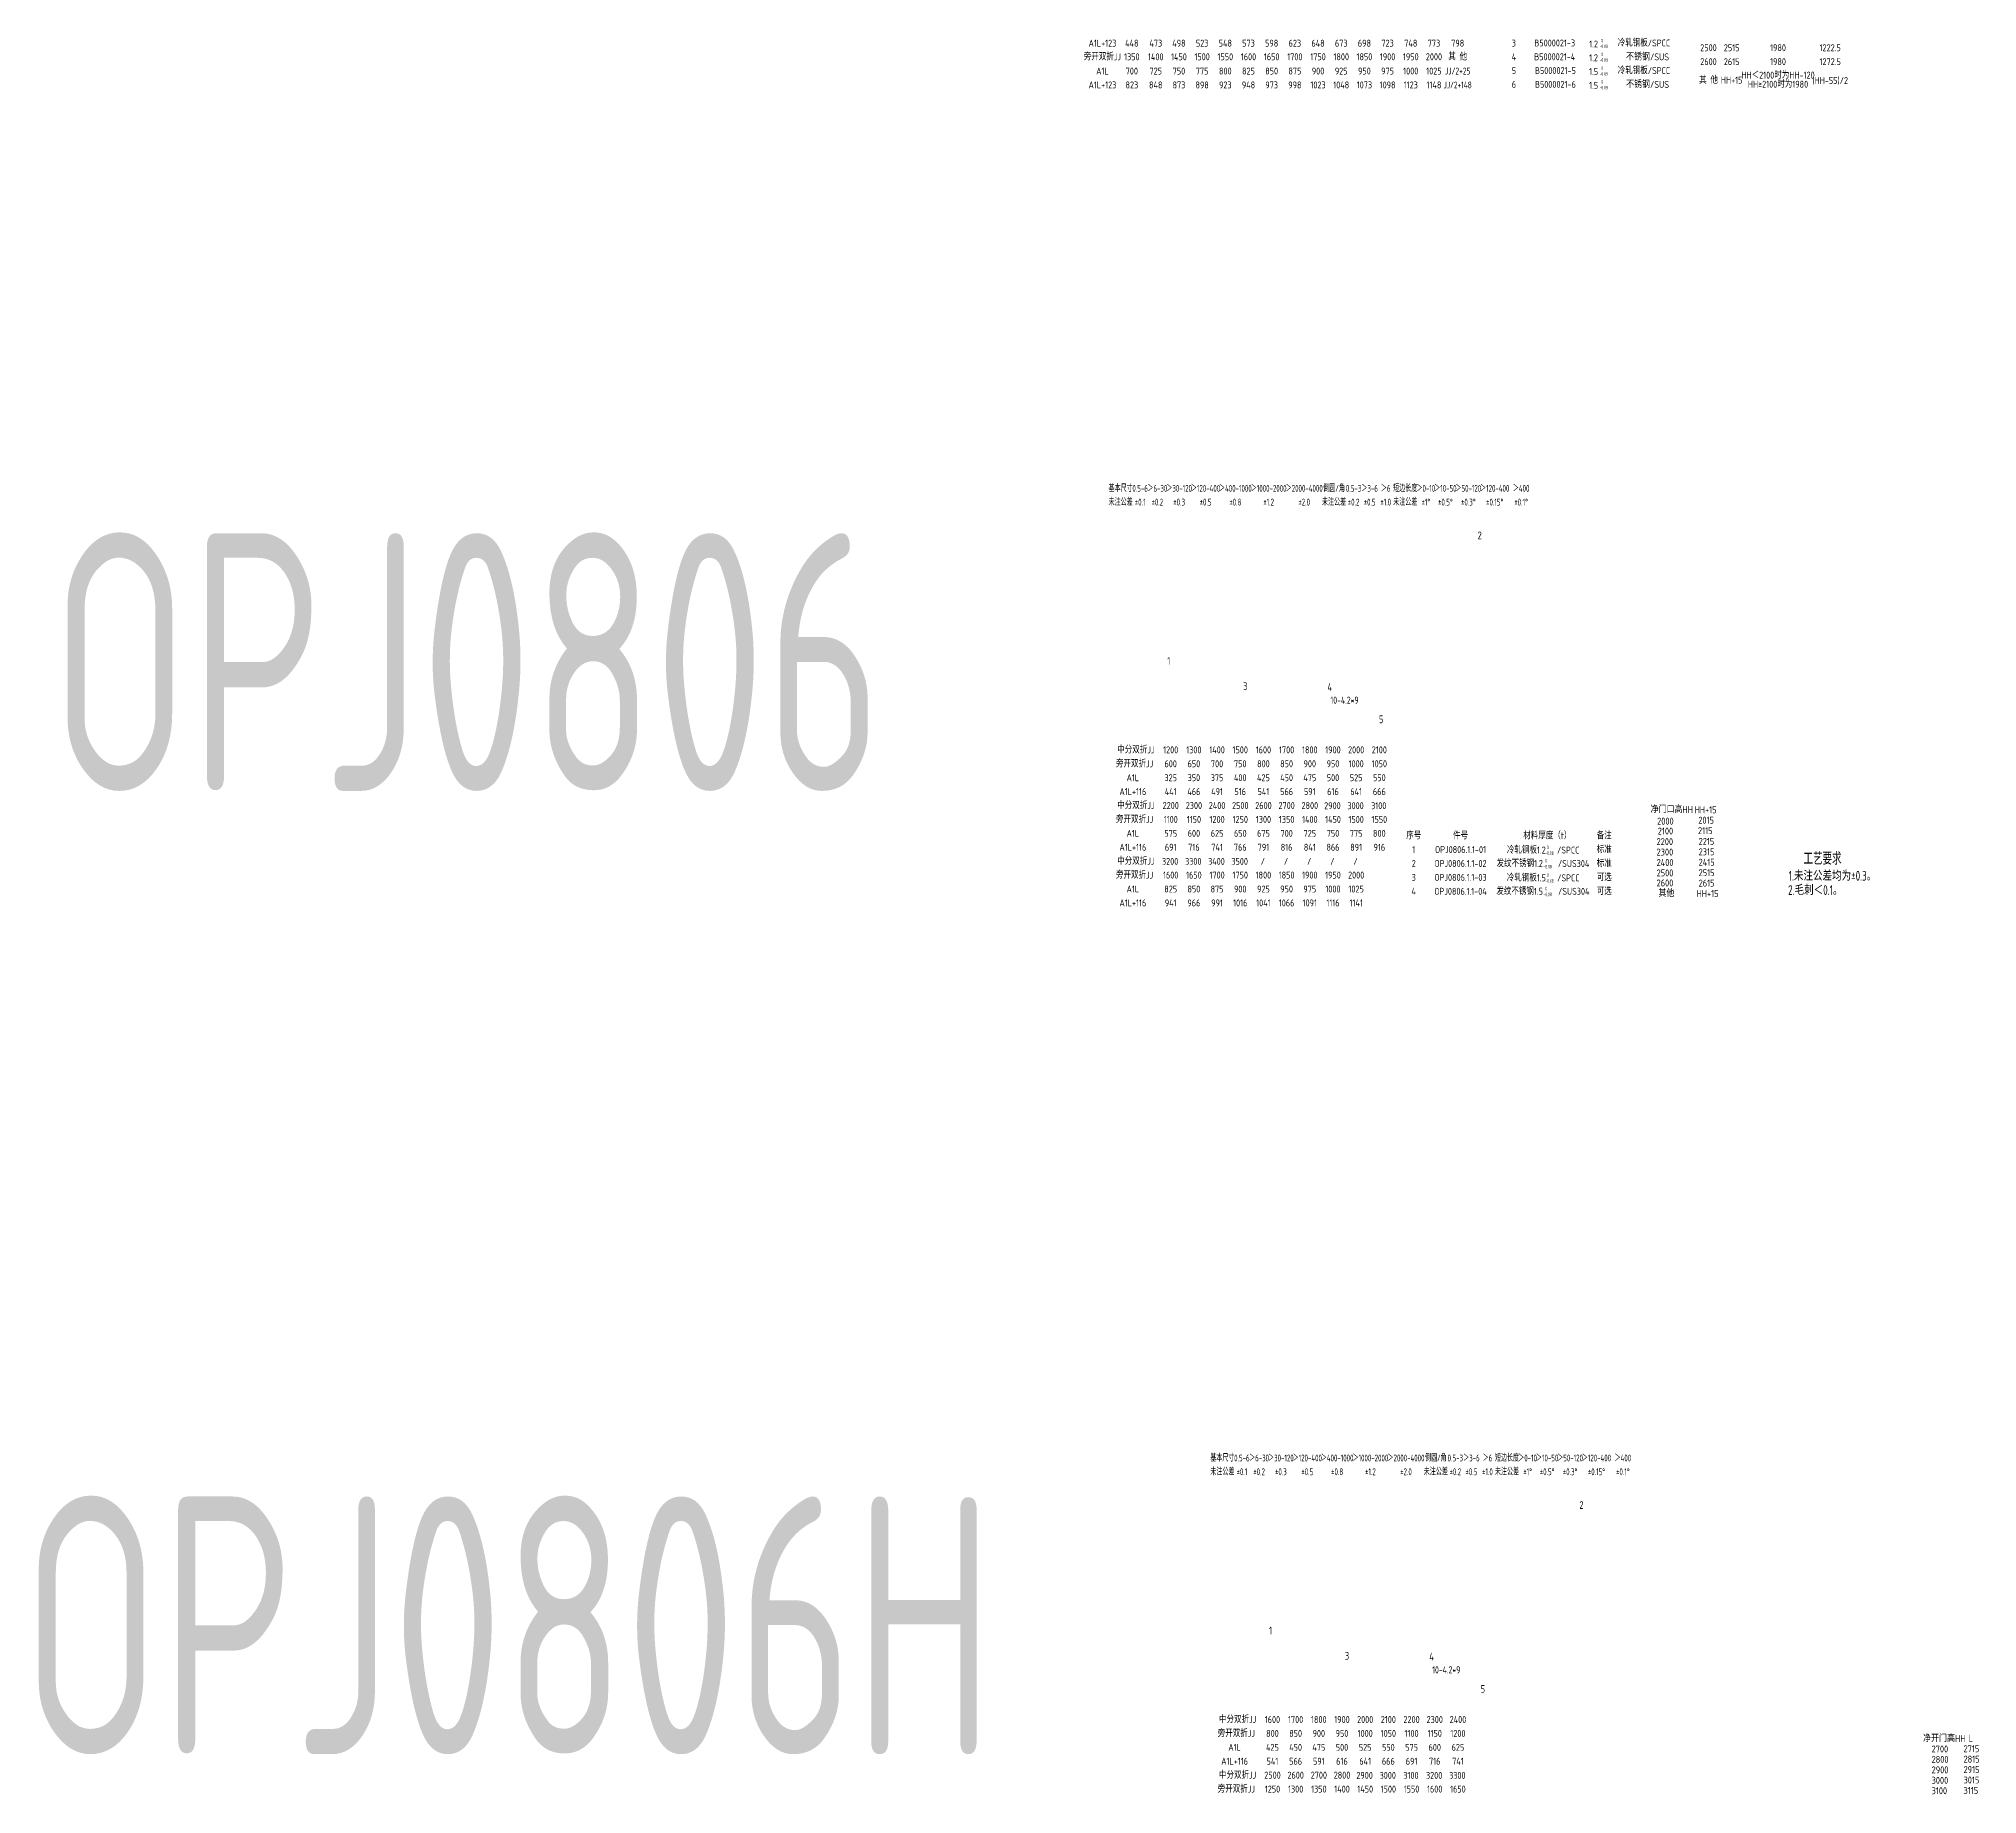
# Model space of a CAD drawing. Header units: inches. Extents: x 14216 to 120088, y -29410 to 23559.
# Drawn here: x 76304 to 83830, y -758 to 6055 of the extents above; entities that cross this region are included whole.
import ezdxf
from ezdxf.enums import TextEntityAlignment as Align

# ---------------------------------------------------------------- set-up
doc = ezdxf.new("R2010")
doc.units = ezdxf.units.IN
doc.header["$LTSCALE"] = 0.3
doc.header["$MEASUREMENT"] = 0
for name, color, linetype in [('2', 2, 'Continuous'), ('2细实线', 2, 'Continuous'), ('7', 4, 'Continuous')]:
    doc.layers.add(name, color=color, linetype=linetype)
doc.layers.add('粗实线', color=7, linetype='Continuous', lineweight=30)
doc.styles.add('HZ', font='isocp2.shx', dxfattribs={"width": 0.7, "bigfont": 'hztxt.shx'})

msp = doc.modelspace()

# ---------------------------------------------------------------- texts
at = {"layer": '2', "style": 'HZ'}
for s, height, width, p in [('A1L+123', 27, 0.8, (80433.528, 6037.53)), ('448', 27, 0.8, (80547.616, 6037.53)), ('473', 27, 0.8, (80640.528, 6037.53)), ('498', 27, 0.8, (80730.528, 6037.53)), ('523', 27, 0.8, (80820.528, 6037.53)), ('548', 27, 0.8, (80910.528, 6037.53)), ('573', 27, 0.8, (81000.528, 6037.53)), ('598', 27, 0.8, (81090.528, 6037.53)), ('623', 27, 0.8, (81180.528, 6037.53)), ('648', 27, 0.8, (81270.528, 6037.53)), ('673', 27, 0.8, (81360.528, 6037.53)), ('698', 27, 0.8, (81450.528, 6037.53)), ('723', 27, 0.8, (81540.528, 6037.53)), ('748', 27, 0.8, (81630.528, 6037.53)), ('773', 27, 0.8, (81720.528, 6037.53)), ('798', 27, 0.8, (81812.778, 6037.53)), ('2500', 27, 0.8, (82786.276, 6019.961)), ('2515', 27, 0.8, (82876.276, 6019.961)), ('1980', 27, 0.8, (83056.277, 6019.961)), ('1222.5', 27, 0.8, (83258.777, 6019.961)), ('旁开双折JJ', 27, 0.8, (80433.528, 5984.863)), ('1350', 27, 0.8, (80547.616, 5984.863)), ('1400', 27, 0.8, (80640.528, 5984.863)), ('1450', 27, 0.8, (80730.528, 5984.863)), ('1500', 27, 0.8, (80820.528, 5984.863)), ('1550', 27, 0.8, (80910.528, 5984.863)), ('1600', 27, 0.8, (81000.528, 5984.863)), ('1650', 27, 0.8, (81090.528, 5984.863)), ('1700', 27, 0.8, (81180.528, 5984.863)), ('1750', 27, 0.8, (81270.528, 5984.863)), ('1800', 27, 0.8, (81360.528, 5984.863)), ('1850', 27, 0.8, (81450.528, 5984.863)), ('1900', 27, 0.8, (81540.528, 5984.863)), ('1950', 27, 0.8, (81630.528, 5984.863)), ('2000', 27, 0.8, (81720.528, 5984.863)), ('其 他', 27, 0.8, (81812.778, 5984.863)), ('2600', 27, 0.8, (82786.276, 5965.961)), ('2615', 27, 0.8, (82876.276, 5965.961)), ('1980', 27, 0.8, (83056.277, 5965.961)), ('1272.5', 27, 0.8, (83258.777, 5965.961)), ('A1L+123', 27, 0.8, (80433.528, 5875.53)), ('A1L', 27, 0.8, (80433.528, 5929.53)), ('700', 27, 0.8, (80547.616, 5929.53)), ('823', 27, 0.8, (80547.616, 5875.53)), ('848', 27, 0.8, (80640.528, 5875.53)), ('725', 27, 0.8, (80640.528, 5929.53)), ('750', 27, 0.8, (80730.528, 5929.53)), ('873', 27, 0.8, (80730.528, 5875.53)), ('898', 27, 0.8, (80820.528, 5875.53)), ('775', 27, 0.8, (80820.528, 5929.53)), ('923', 27, 0.8, (80910.528, 5875.53)), ('800', 27, 0.8, (80910.528, 5929.53)), ('948', 27, 0.8, (81000.528, 5875.53)), ('825', 27, 0.8, (81000.528, 5929.53)), ('973', 27, 0.8, (81090.528, 5875.53)), ('850', 27, 0.8, (81090.528, 5929.53)), ('998', 27, 0.8, (81180.528, 5875.53)), ('875', 27, 0.8, (81180.528, 5929.53)), ('1023', 27, 0.8, (81270.528, 5875.53)), ('900', 27, 0.8, (81270.528, 5929.53)), ('1048', 27, 0.8, (81360.528, 5875.53)), ('925', 27, 0.8, (81360.528, 5929.53)), ('1073', 27, 0.8, (81450.528, 5875.53)), ('950', 27, 0.8, (81450.528, 5929.53)), ('1098', 27, 0.8, (81540.528, 5875.53)), ('975', 27, 0.8, (81540.528, 5929.53)), ('1000', 27, 0.8, (81630.528, 5929.53)), ('1123', 27, 0.8, (81630.528, 5875.53)), ('1025', 27, 0.8, (81720.528, 5929.53)), ('1148', 27, 0.8, (81720.528, 5875.53)), ('JJ/2+148', 26.5, 0.7, (81812.778, 5875.53)), ('JJ/2+25', 27, 0.7, (81812.778, 5929.53)), ('其 他', 27, 0.8, (82786.276, 5894.243)), ('HH+15', 27, 0.8, (82876.276, 5894.243)), ('HH＜2100时为HH-120', 27.00001, 0.8, (83056.277, 5913.52)), ('HH≥2100时为1980', 27.00001, 0.8, (83056.277, 5878.23)), ('(HH-55)/2', 27, 0.8, (83258.777, 5892.878)), ('序号', 27, 0.8, (81642.08, 2962.321)), ('件号', 27, 0.8, (81823.755, 2962.321)), ('材料厚度（t）', 27, 0.8, (82160.641, 2962.321)), ('备注', 27, 0.8, (82381.703, 2962.321)), ('2', 27, 0.8, (81642.08, 2854.321)), ('1', 27, 0.8, (81642.08, 2908.321)), ('OPJ0806.1.1-02', 27, 0.8, (81823.755, 2854.321)), ('OPJ0806.1.1-01', 27, 0.8, (81823.755, 2908.321)), ('发纹不锈钢1.2    /SUS304 ', 27, 0.8, (82150.974, 2854.321)), ('冷轧钢板1.2   /SPCC', 27, 0.8, (82144.459, 2906.382)), ('标准', 27, 0.8, (82381.703, 2908.321)), ('标准', 27, 0.8, (82381.703, 2854.321)), ('3', 27, 0.8, (81642.08, 2800.321)), ('OPJ0806.1.1-03', 27, 0.8, (81823.755, 2800.321)), ('冷轧钢板1.5   /SPCC', 27, 0.8, (82144.459, 2798.382)), ('可选', 27, 0.8, (82381.703, 2800.321)), ('4', 27, 0.8, (81642.08, 2746.321)), ('OPJ0806.1.1-04', 27, 0.8, (81823.755, 2746.321)), ('发纹不锈钢1.5    /SUS304 ', 27, 0.8, (82150.974, 2746.321)), ('可选', 27, 0.8, (82381.703, 2746.321))]:
    msp.add_text(s, height=height, dxfattribs=dict(at, width=width)).set_placement(p, align=Align.MIDDLE_CENTER)
at = {"layer": '2', "color": 2, "linetype": 'ByBlock', "style": 'HZ', "width": 0.8}
for s, p in [('3', (82022.528, 6024.426)), ('4', (82022.528, 5970.966)), ('5', (82022.528, 5917.506)), ('6', (82022.528, 5864.046))]:
    msp.add_text(s, height=27, dxfattribs=at).set_placement(p)
for s, p in [('B5000021-3', (82189.299, 6038.34)), ('1.2', (82340.28, 6034.45)), ('冷轧钢板/SPCC', (82535.706, 6038.34)), ('B5000021-4', (82189.299, 5984.88)), ('1.2', (82340.28, 5980.99)), ('冷轧钢板/SPCC', (82535.706, 5931.42)), ('B5000021-5', (82191.954, 5931.42)), ('B5000021-6', (82191.954, 5877.96)), ('1.5', (82340.28, 5927.53)), ('1.5', (82340.28, 5874.07))]:
    msp.add_text(s, height=27, dxfattribs=at).set_placement(p, align=Align.MIDDLE_CENTER)
at = {"layer": '2', "style": 'HZ', "width": 0.85}
for p in [(82466.374, 5970.932), (82466.374, 5864.012)]:
    msp.add_text('不锈钢/SUS', height=27, dxfattribs=at).set_placement(p)
at = {"layer": '2', "color": 4, "style": 'HZ', "width": 0.7}
for s, p in [('2', (81890.235, 4112.587)), ('1', (80685.376, 3625.259)), ('3', (80979.727, 3527.23)), ('4', (81307.476, 3524.092)), ('5', (81507.047, 3398.748)), ('2', (82285.239, 349.66)), ('1', (81080.38, -137.667)), ('3', (81374.731, -235.697)), ('4', (81702.48, -238.834)), ('5', (81902.051, -364.178))]:
    msp.add_text(s, height=30, dxfattribs=at).set_placement(p)
at = {"layer": '2', "color": 6, "style": 'HZ', "width": 0.75}
for s, p in [('1.未注公差均为±0.3。', (83097.596, 2787.488)), ('2.毛刺＜0.1。', (83095.45, 2732.093))]:
    msp.add_text(s, height=38, dxfattribs=at).set_placement(p)
at = {"layer": '2', "attachment_point": 1, "style": 'HZ'}
for insert, char_height in [((82363.769, 6054.302), 13.2828), ((82363.769, 6000.842), 13.2828), ((82363.769, 5947.382), 13.2828), ((82363.769, 5893.922), 13.2828), ((82145.343, 2871.796), 13.728), ((82152.566, 2924.233), 13.728), ((82152.566, 2816.233), 13.728), ((82145.343, 2763.796), 13.728)]:
    msp.add_mtext(' 0\\P-0.08', dxfattribs=dict(at, insert=insert, char_height=char_height))
at = {"layer": '2', "color": 6, "attachment_point": 5, "style": 'HZ'}
for s, insert, char_height in [('\\A1;OPJ0806', (77964.423, 3635.863), 1000), ('\\A1;10-4.2*9', (81373.321, 3487.848), 28), ('\\A1;OPJ0806H', (78124.577, -102.184), 1000), ('\\A1;10-4.2*9', (81768.325, -275.078), 28)]:
    msp.add_mtext(s, dxfattribs=dict(at, insert=insert, char_height=char_height))
at = {"layer": '2细实线', "linetype": 'ByBlock', "style": 'HZ', "width": 0.65}
for s, p in [('基本尺寸', (80504.14, 4310.085)), ('0.5-6', (80579.875, 4310.085)), ('＞6-30', (80646.7, 4310.085)), ('＞30-120', (80731.345, 4310.085)), ('＞120-400', (80833.81, 4310.085)), ('＞400-1000', (80949.64, 4310.085)), ('＞1000-2000', (81078.835, 4310.085)), ('＞2000-4000', (81216.94, 4310.085)), ('倒圆/角', (81332.77, 4310.085)), ('0.5-3', (81408.505, 4310.085)), ('＞3-6', (81470.875, 4310.085)), ('＞6', (81533.245, 4310.085)), ('短边长度', (81608.98, 4310.085)), ('＞0-10', (81689.17, 4310.085)), ('＞10-50', (81764.905, 4310.085)), ('＞50-120', (81854.005, 4310.085)), ('＞120-400', (81956.47, 4310.085)), ('＞400', (82058.935, 4310.085)), ('未注公差', (80504.14, 4256.625)), ('%%p0.1', (80579.875, 4256.625)), ('%%p0.2', (80646.7, 4256.625)), ('%%p0.3', (80731.345, 4256.625)), ('%%p0.5', (80833.81, 4256.625)), ('%%p0.8', (80949.64, 4256.625)), ('%%p1.2', (81078.835, 4256.625)), ('%%p2.0', (81216.94, 4256.625)), ('未注公差', (81332.77, 4256.625)), ('%%p0.2', (81408.505, 4256.625)), ('%%p0.5', (81470.875, 4256.625)), ('%%p1.0', (81533.245, 4256.625)), ('未注公差', (81608.98, 4256.625)), ('%%p1%%d', (81689.17, 4256.625)), ('%%p0.5%%d', (81764.905, 4256.625)), ('%%p0.3%%d', (81854.005, 4256.625)), ('%%p0.15%%d', (81956.47, 4256.625)), ('%%p0.1%%d', (82058.935, 4256.625)), ('基本尺寸', (80899.144, 547.158)), ('0.5-6', (80974.879, 547.158)), ('＞6-30', (81041.704, 547.158)), ('＞30-120', (81126.349, 547.158)), ('＞120-400', (81228.814, 547.158)), ('＞400-1000', (81344.644, 547.158)), ('＞1000-2000', (81473.839, 547.158)), ('＞2000-4000', (81611.944, 547.158)), ('倒圆/角', (81727.774, 547.158)), ('0.5-3', (81803.509, 547.158)), ('＞3-6', (81865.879, 547.158)), ('＞6', (81928.249, 547.158)), ('短边长度', (82003.984, 547.158)), ('＞0-10', (82084.174, 547.158)), ('＞10-50', (82159.909, 547.158)), ('＞50-120', (82249.009, 547.158)), ('＞120-400', (82351.474, 547.158)), ('＞400', (82453.939, 547.158)), ('未注公差', (80899.144, 493.698)), ('%%p0.1', (80974.879, 493.698)), ('%%p0.2', (81041.704, 493.698)), ('%%p0.3', (81126.349, 493.698)), ('%%p0.5', (81228.814, 493.698)), ('%%p0.8', (81344.644, 493.698)), ('%%p1.2', (81473.839, 493.698)), ('%%p2.0', (81611.944, 493.698)), ('未注公差', (81727.774, 493.698)), ('%%p0.2', (81803.509, 493.698)), ('%%p0.5', (81865.879, 493.698)), ('%%p1.0', (81928.249, 493.698)), ('未注公差', (82003.984, 493.698)), ('%%p1%%d', (82084.174, 493.698)), ('%%p0.5%%d', (82159.909, 493.698)), ('%%p0.3%%d', (82249.009, 493.698)), ('%%p0.15%%d', (82351.474, 493.698)), ('%%p0.1%%d', (82453.939, 493.698))]:
    msp.add_text(s, height=26.73, dxfattribs=at).set_placement(p, align=Align.MIDDLE_CENTER)
at = {"layer": '2细实线', "style": 'HZ', "width": 0.8}
for s, p in [('中分双折JJ', (80563.191, 3295.208)), ('旁开双折JJ', (80558.2, 3241.208)), ('1200', (80698.484, 3295.208)), ('600', (80698.484, 3241.208)), ('1300', (80788.484, 3295.208)), ('650', (80788.484, 3241.208)), ('1400', (80878.484, 3295.208)), ('700', (80878.484, 3241.208)), ('1500', (80968.483, 3295.208)), ('750', (80968.483, 3241.208)), ('1600', (81058.483, 3295.208)), ('800', (81058.483, 3241.208)), ('1700', (81148.483, 3295.208)), ('850', (81148.483, 3241.208)), ('1800', (81238.483, 3295.208)), ('900', (81238.483, 3241.208)), ('1900', (81328.483, 3295.208)), ('950', (81328.483, 3241.208)), ('2000', (81418.483, 3295.208)), ('1000', (81418.483, 3241.208)), ('1050', (81508.483, 3241.208)), ('2100', (81508.483, 3295.208)), ('A1L', (80551.547, 3187.208)), ('325', (80698.484, 3187.208)), ('350', (80788.484, 3187.208)), ('375', (80878.484, 3187.208)), ('400', (80968.483, 3187.208)), ('425', (81058.483, 3187.208)), ('450', (81148.483, 3187.208)), ('475', (81238.483, 3187.208)), ('500', (81328.483, 3187.208)), ('525', (81418.483, 3187.208)), ('550', (81508.483, 3187.208)), ('A1L+116', (80551.547, 3133.208)), ('中分双折JJ', (80563.191, 3079.208)), ('2200', (80698.64, 3079.208)), ('441', (80698.484, 3133.208)), ('2300', (80788.64, 3079.208)), ('466', (80788.484, 3133.208)), ('2400', (80878.64, 3079.208)), ('491', (80878.484, 3133.208)), ('2500', (80968.64, 3079.208)), ('516', (80968.483, 3133.208)), ('2600', (81058.64, 3079.208)), ('541', (81058.483, 3133.208)), ('2700', (81148.639, 3079.208)), ('566', (81148.483, 3133.208)), ('2800', (81238.639, 3079.208)), ('591', (81238.483, 3133.208)), ('2900', (81326.328, 3078.458)), ('616', (81328.483, 3133.208)), ('3000', (81416.172, 3078.458)), ('641', (81418.483, 3133.208)), ('3100', (81506.171, 3078.458)), ('666', (81508.483, 3133.208)), ('旁开双折JJ', (80558.2, 3025.208)), ('1100', (80698.64, 3025.208)), ('1150', (80788.64, 3025.208)), ('1200', (80878.64, 3025.208)), ('1250', (80968.64, 3025.208)), ('1300', (81058.64, 3025.208)), ('1350', (81148.639, 3025.208)), ('1400', (81238.639, 3025.208)), ('1450', (81328.639, 3025.208)), ('1500', (81418.483, 3025.208)), ('1550', (81508.483, 3025.208)), ('A1L', (80551.547, 2971.209)), ('575', (80698.64, 2971.209)), ('600', (80788.64, 2971.209)), ('625', (80878.64, 2971.209)), ('650', (80968.64, 2971.209)), ('675', (81058.64, 2971.209)), ('700', (81148.639, 2971.209)), ('725', (81238.639, 2971.209)), ('750', (81328.639, 2971.209)), ('775', (81418.483, 2971.209)), ('800', (81508.483, 2971.209)), ('A1L+116', (80551.547, 2917.209)), ('中分双折JJ', (80563.191, 2863.209)), ('3200', (80696.172, 2862.458)), ('691', (80698.484, 2917.209)), ('3300', (80786.172, 2862.458)), ('716', (80788.484, 2917.209)), ('3400', (80876.172, 2862.458)), ('741', (80878.484, 2917.209)), ('3500', (80966.172, 2862.458)), ('766', (80968.483, 2917.209)), ('791', (81058.483, 2917.209)), ('/', (81056.172, 2862.458)), ('816', (81148.483, 2917.209)), ('/', (81146.172, 2862.458)), ('841', (81238.483, 2917.209)), ('/', (81236.172, 2862.458)), ('866', (81328.483, 2917.209)), ('/', (81326.172, 2862.458)), ('891', (81418.483, 2917.209)), ('/', (81416.172, 2862.458)), ('916', (81508.483, 2917.209)), ('旁开双折JJ', (80558.2, 2809.209)), ('1600', (80698.484, 2809.209)), ('1650', (80788.484, 2809.209)), ('1700', (80878.484, 2809.209)), ('1750', (80968.483, 2809.209)), ('1800', (81058.483, 2809.209)), ('1850', (81148.483, 2809.209)), ('1900', (81238.483, 2809.209)), ('1950', (81328.483, 2809.209)), ('2000', (81418.483, 2809.209)), ('A1L+116', (80551.547, 2701.209)), ('A1L', (80551.547, 2755.209)), ('825', (80698.484, 2755.209)), ('941', (80698.484, 2701.209)), ('966', (80788.484, 2701.209)), ('850', (80788.484, 2755.209)), ('875', (80878.484, 2755.209)), ('991', (80878.484, 2701.209)), ('1016', (80968.483, 2701.209)), ('900', (80968.483, 2755.209)), ('1041', (81058.483, 2701.209)), ('925', (81058.483, 2755.209)), ('1066', (81148.483, 2701.209)), ('950', (81148.483, 2755.209)), ('1091', (81238.483, 2701.209)), ('975', (81238.483, 2755.209)), ('1000', (81328.483, 2755.209)), ('1116', (81328.483, 2701.209)), ('1025', (81418.483, 2755.209)), ('1141', (81418.483, 2701.209)), ('中分双折JJ', (80958.195, -467.718)), ('旁开双折JJ', (80953.204, -521.718)), ('1600', (81093.488, -467.718)), ('800', (81093.488, -521.718)), ('1700', (81183.488, -467.718)), ('850', (81183.488, -521.718)), ('1800', (81273.488, -467.718)), ('900', (81273.488, -521.718)), ('1900', (81363.487, -467.718)), ('950', (81363.487, -521.718)), ('2000', (81453.487, -467.718)), ('1000', (81453.487, -521.718)), ('1050', (81543.487, -521.718)), ('2100', (81543.487, -467.718)), ('2200', (81633.643, -467.718)), ('1100', (81633.643, -521.718)), ('2300', (81723.643, -467.718)), ('1150', (81723.643, -521.718)), ('2400', (81813.643, -467.718)), ('1200', (81813.643, -521.718)), ('A1L', (80946.551, -575.718)), ('425', (81093.488, -575.718)), ('450', (81183.488, -575.718)), ('475', (81273.488, -575.718)), ('500', (81363.487, -575.718)), ('525', (81453.487, -575.718)), ('550', (81543.487, -575.718)), ('575', (81633.643, -575.718)), ('600', (81723.643, -575.718)), ('625', (81813.643, -575.718)), ('A1L+116', (80946.551, -629.718)), ('中分双折JJ', (80958.195, -683.718)), ('2500', (81093.644, -683.718)), ('541', (81093.488, -629.718)), ('2600', (81183.644, -683.718)), ('566', (81183.488, -629.718)), ('2700', (81273.644, -683.718)), ('591', (81273.488, -629.718)), ('2800', (81363.644, -683.718)), ('616', (81363.487, -629.718)), ('2900', (81451.332, -684.469)), ('641', (81453.487, -629.718)), ('3000', (81541.176, -684.469)), ('666', (81543.487, -629.718)), ('3100', (81631.176, -684.469)), ('691', (81633.643, -629.718)), ('3200', (81721.176, -684.469)), ('716', (81723.643, -629.718)), ('3300', (81811.176, -684.469)), ('741', (81813.643, -629.718)), ('旁开双折JJ', (80953.204, -737.718)), ('1250', (81093.644, -737.718)), ('1300', (81183.644, -737.718)), ('1350', (81273.644, -737.718)), ('1400', (81363.644, -737.718)), ('1450', (81453.644, -737.718)), ('1500', (81543.487, -737.718)), ('1550', (81633.487, -737.718)), ('1600', (81723.487, -737.718)), ('1650', (81813.487, -737.718))]:
    msp.add_text(s, height=27, dxfattribs=at).set_placement(p, align=Align.MIDDLE_CENTER)
at = {"layer": '7', "color": 2, "style": 'HZ', "width": 0.85}
for s, p in [('净门口高HH', (82561.418, 3050.161)), ('2000', (82587.099, 3004.975)), ('HH+15', (82732.652, 3049.136)), ('2015', (82746.796, 3008.64)), ('2200', (82584.887, 2925.631)), ('2100', (82589.482, 2966.718)), ('2115', (82745.573, 2968.07)), ('2215', (82748.019, 2926.588)), ('2300', (82584.887, 2885.131)), ('2400', (82584.887, 2844.631)), ('2315', (82748.019, 2886.088)), ('2415', (82748.019, 2845.588)), ('2500', (82584.887, 2804.131)), ('2600', (82584.887, 2765.222)), ('2515', (82748.019, 2805.088)), ('2615', (82748.019, 2764.588)), ('其他', (82591.996, 2724.985)), ('HH+15', (82740.163, 2724.088)), ('净开门高HH', (83619.452, -555.135)), ('2700', (83652.514, -595.635)), ('2715', (83776.585, -594.544)), ('L', (83795.915, -554.044)), ('2800', (83652.514, -636.135)), ('2900', (83652.514, -676.635)), ('2815', (83776.585, -635.044)), ('2915', (83776.585, -675.544)), ('3000', (83652.514, -717.135)), ('3100', (83652.514, -757.635)), ('3015', (83776.585, -716.044)), ('3115', (83776.585, -756.544))]:
    msp.add_text(s, height=27, dxfattribs=at).set_placement(p)
at = {"layer": '粗实线', "color": 3, "linetype": 'Continuous', "lineweight": -3, "style": 'HZ', "width": 0.7}
msp.add_text('工艺要求', height=48, dxfattribs=at).set_placement((83154.992, 2849.408))

doc.saveas('drawing.dxf')
